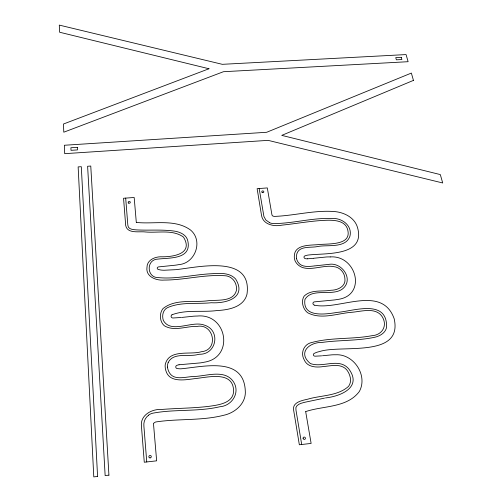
<?xml version="1.0" encoding="UTF-8"?>
<svg xmlns="http://www.w3.org/2000/svg" width="502" height="502" viewBox="0 0 502 502"><rect width="100%" height="100%" fill="white"/><g stroke="black" fill="none" stroke-linecap="round" stroke-linejoin="round"><path stroke-width="0.75" d="M168.132 362.72C173.071 351.833 189.235 357.242 198.183 354.431A54.825 49.51 0.7 0 0 199.394 354.261C216.751 354.707 220.968 330.071 204.314 325.101C191.915 320.307 171.113 334.213 163.338 320.42C161.82 315.846 162.811 309.866 167.555 307.619C181.228 301.595 196.897 304.275 211.348 302.731C226.502 303.685 247.034 297.611 235.651 279.024C229.019 271.739 217.887 273.477 209.077 273.885C192.222 274.92 175.393 279.294 158.45 277.619C146.496 277.97 145.95 259.421 157.841 259.107C169.262 257.664 191.62 259.609 187.886 241.261C186.713 234.465 179.314 231.617 173.246 230.951C161.28 229.445 149.194 230.518 137.178 229.929A47.075 39.325 -1.7 0 1 136.055 229.853C132.974 229.602 127.903 229.351 127.841 225.178L125.682 198.102M153.869 423.054L155.382 422.088A16.541 15.901 -23 0 1 155.99 421.937C178.417 418.505 201.584 420.927 223.716 415.273C235.149 412.87 246.369 403.25 245.283 390.663C243.639 356.169 203.184 366.818 180.958 368.807A17.332 16.089 -3.1 0 1 178.041 368.65L177.928 368.612A1.845 1.726 -4.8 0 1 177.168 365.236A10.774 10.128 -4.8 0 1 179.038 364.772M148.473 415.286C145.103 417.789 143.384 422.056 143.898 426.211L146.753 461.953M171.998 314.773C186.236 309.339 202.312 312.526 217.178 310.531C228.661 309.966 243.903 307.105 247.015 294.072C252.399 254.062 197.813 267.353 176.07 269.637M305.749 411.577C323.501 405.585 347.039 407.982 359.344 391.478C368.104 375.552 353.828 353.791 335.775 354.77A49.955 46.021 33 0 0 331.929 354.839L322.447 355.761M325.434 397.942C340.519 396.316 362.331 387.456 348.984 369.19C339.195 357.054 322.686 368.28 310.343 363.523C297.266 352.743 309.188 342.069 322.529 342.358C339.59 340.03 357.01 340.871 373.921 337.426C380.096 336.34 387.462 331.973 386.578 324.756C385.398 299.211 352.699 311.227 337.802 312.319C326.595 314.07 302.317 318.4 304.915 299.537C311.805 287.445 331.515 296.55 342.126 289.227C354.694 279.915 341.78 261.266 328.176 264.523A54.505 48.399 21.9 0 0 327.053 264.579L314.905 265.878M324.537 398.124L304.337 402.366A54.825 51.606 42.7 0 0 303.189 402.692C299.732 403.501 294.693 405.547 295.967 410.027L301.696 444.496M179.038 364.759L200.154 362.915A51.637 46.956 0.8 0 0 204.239 362.206C234.81 357.556 227.042 313.016 197.33 316.04A60.616 57.033 -0.2 0 0 193.59 316.191L182.063 317.408M313.574 258.285L326.444 256.974A50.633 44.716 20.8 0 1 330.234 256.924M313.311 258.317L307.362 258.812M314.459 265.928C309.037 266.581 301.62 267.528 298.238 262.326A10.78 9.356 15.4 0 1 296.6 258.718M181.385 317.484L172.82 318.004A1.914 1.738 -2.5 0 1 171.96 314.804M321.631 355.849L315.074 356.194A6.087 5.547 23.1 0 1 314.88 356.175A1.512 1.381 23.5 0 1 314.02 353.54A5.999 5.484 24.3 0 1 314.377 353.32L316.323 352.454A28.765 26.405 28.1 0 1 319.548 351.563C340.676 344.391 403.175 358.597 394.17 318.707C381.771 284.044 339.07 310.525 314.327 305.153M175.537 269.681L164.098 270.245A26.882 23.356 -1 0 1 160.747 270.007L158.695 269.58A5.754 5.051 -2 0 1 158.243 269.43A1.456 1.28 -2.4 0 1 158.375 266.951A5.892 5.196 -2.3 0 1 158.557 266.901L175.085 265.213A45.243 38.817 0 0 0 178.781 264.623C195.328 263.462 203.542 240.565 190.346 229.878C174.74 218.734 154.196 224.363 136.387 222.424M330.234 256.924C356.696 254.897 367.244 295.873 337.457 299.481A55.64 47.91 16.7 0 1 333.937 299.995L314.164 301.897A1.87 1.663 18.9 0 0 314.227 305.103M269.486 222.581L265.834 219.976L263.914 216.469L259.164 188.526M272.498 215.873L273.941 216.375A14.031 11.847 10.5 0 0 274.481 216.4C294.046 215.697 313.342 210.25 333.002 211.455C343.161 211.882 354.5 217.046 357.524 227.531C365.889 256.767 325.064 252.92 308.021 255.072A16.233 14.169 16.5 0 0 305.498 255.675L305.354 255.744A1.701 1.475 15.3 0 0 305.592 258.712A9.839 8.503 15 0 0 307.356 258.8M272.209 215.515L272.203 215.502A5.541 4.706 11 0 1 271.952 214.781A8.729 7.404 11.3 0 1 271.871 214.467L267.315 187.93L257.124 188.677L261.486 215.138C262.822 224.701 274.18 226.86 282.093 225.122C297.51 223.534 312.802 220.516 328.339 220.221C335.123 220.202 344.328 220.918 347.227 228.259C353.508 246.281 327.536 243.376 317.327 244.7C309.307 245.34 294.624 244.631 294.335 255.907A13.617 11.816 15.5 0 0 294.36 257.771L294.687 259.622A11.828 10.266 15.4 0 0 295.446 261.617C303.509 274.933 321.475 264.215 333.598 266.612C339.86 267.07 344.717 272.624 344.924 278.792C345.985 286.573 337.413 290.275 330.912 290.269C322.089 291.844 311.027 289.234 304.099 296.155C300.786 301.395 302.901 308.956 307.55 312.696C321.023 319.987 337.018 313.449 351.256 312.332C361.183 311.635 376.174 306.521 382.518 317.201C387.594 326.099 382.035 335.148 371.825 335.719C352.059 339.44 331.489 337.256 311.98 342.458C303.861 343.939 300.202 353.019 304.25 359.909C307.381 367.313 316.517 367.665 323.338 366.548C331 365.939 340.651 363.172 346.618 369.679C350.17 374.191 352.322 381.319 348.589 386.345C337.62 396.21 321.148 395.181 307.707 399.197C302.11 400.471 292.089 402.246 293.632 410.147L299.343 444.766L311.127 443.423L305.674 411.602M296.638 258.712L296.481 257.601A11.904 10.329 15.6 0 1 296.531 255.625L296.588 255.185A24.761 21.442 17 0 1 296.983 253.41C299.688 245.566 311.234 247.969 317.427 246.57C327.398 244.43 345.69 248.735 349.976 236.091C352.486 225.191 341.341 217.542 331.414 218.477C311.968 217.761 292.961 223.534 273.584 223.578A9.475 8.063 10.7 0 1 269.518 222.668M167.517 367.062L167.687 368.336A12.908 12.073 -4.1 0 0 168.358 370.545L168.559 371.034A26.669 24.918 -0.9 0 0 169.532 372.955C174.489 381.037 186.593 376.437 194.01 376.5C206.46 376.136 224.833 368.932 233.461 381.752C240.521 392.508 232.062 405.892 219.826 406.752C197.826 411.922 174.859 408.979 152.765 413.196A11.006 10.504 -19.7 0 0 148.423 415.223M136.306 222.417L134.178 197.487L123.555 198.259L125.688 225.448C127.301 234.083 139.274 231.14 145.486 231.974C157.885 233.11 172.688 229.207 183.468 237.076C193.891 254.043 172.813 257.131 160.558 256.786C154.447 256.898 147.011 260.237 146.986 267.265C145.486 276.797 156.367 280.769 164.141 280.066C184.247 280.085 204.05 274.443 224.174 275.692C232.169 275.623 237.496 283.04 236.379 290.576C233.16 302.599 216.431 299.462 207.019 300.886C192.53 302.555 175.167 298.772 163.006 308.573C159.121 313.417 159.611 321.468 164.21 325.691C174.2 331.828 186.424 325.936 197.286 326.394C213.984 323.288 219.029 350.082 201.49 351.701C190.026 355.19 169.494 348.721 165.346 364.069A12.832 11.992 -4.7 0 0 165.139 366.447L165.346 368.581A14.771 13.811 -4.2 0 0 165.892 370.683C169.318 383.007 185.056 379.876 194.55 378.665C207.621 377.422 233.838 370.169 233.581 391.535C232.959 403.257 218.282 404.995 209.252 406.294C193.54 408.245 177.677 408.195 161.914 409.437C152.062 408.753 139.895 415.054 141.464 426.449L144.275 462.235L156.649 460.83L153.593 424.962A10.128 9.707 -17.8 0 1 153.581 424.604A6.432 6.156 -18.7 0 1 153.643 423.581A1.952 1.864 -19.6 0 1 153.719 423.311M167.48 367.062A11.697 10.937 -4.4 0 1 168.126 362.714M413.447 80.389L281.748 135.377L440.31 174.583L442.708 182.973L268.118 140.359L64.702 153.668L64.35 145.254L266.681 132.277L411.358 73.072L413.447 80.389M208.976 68.755L63.453 124.019L63.798 132.195L223.465 71.711L408.113 61.702L406.08 54.574L222.317 64.325L59.292 25.1L59.594 32.228L208.976 68.755M97.583 476.461L93.786 476.9L78.143 166.902L81.305 166.689L97.583 476.461M108.928 475.156L105.144 475.589L87.618 166.262L90.768 166.049L108.928 475.156M77.333 147.324L70.907 147.739L71.027 150.33L77.465 149.91L77.333 147.324M401.274 57.328L395.752 57.623L396.36 59.826L401.889 59.525L401.274 57.328M150.048 457.899A1.249 1.205 -31.8 0 0 151.152 456.054A1.249 1.205 -31.8 0 0 149.006 456.098A1.249 1.205 -31.8 0 0 150.048 457.899M128.7 203.122A1.067 0.897 -3.1 0 0 130.307 202.319A1.067 0.897 -3.1 0 0 128.707 201.566A1.067 0.897 -3.1 0 0 128.7 203.122M262.169 192.429A1.035 0.866 9.3 0 0 263.826 191.952A1.035 0.866 9.3 0 0 262.42 190.948A1.035 0.866 9.3 0 0 262.169 192.429M303.139 438.591A1.217 1.148 37.4 0 0 305.172 439.03A1.217 1.148 37.4 0 0 304.45 437.091A1.217 1.148 37.4 0 0 303.139 438.591"/></g></svg>
